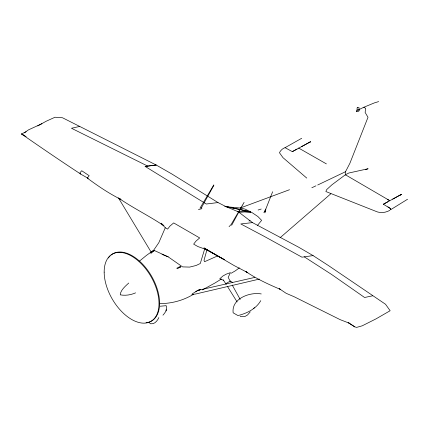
<?xml version="1.0" encoding="UTF-8"?>
<svg xmlns="http://www.w3.org/2000/svg" width="429" height="429" viewBox="0 0 429 429"><rect width="100%" height="100%" fill="white"/><g stroke="black" fill="none" stroke-linecap="round" stroke-linejoin="round"><path stroke-width="0.64" d="M201.367 207.818L213.873 185.328M231.644 225.295L244.085 202.359L231.161 224.464L229.054 226.684M162.956 315.181C165.063 312.779 167.294 309.91 166.484 306.51L166.125 306.027M207.051 249.474L204 260.323L204.595 261.706L217.642 255.904M264.908 212.859L265.808 209.717L265.042 211.872M204.595 249.201L200.289 263.503L196.16 265.471L189.639 267.095L182.577 266.886L168.222 256.869L153.679 250.204L146.38 255.453L139.162 261.358M356.992 109.674L356.633 111.401L358.547 111.267L359.266 110.714L358.848 109.159M265.015 211.089L272.63 191.752M163.862 225.67L161.041 223.155L165.288 227.745L158.827 242.669L153.679 250.204L154.429 250.911M345.506 175L345.506 171.718L349.871 163.326L368.002 117.278L365.127 112.441L365.669 108.328L363.813 107.255L359.207 109.502M158.827 317.562C157.47 320.817 154.617 324.367 150.686 323.782L148.713 322.297M263.894 212.618L265.744 209.127M250.252 311.829L247.56 314.972L244.803 316.559L241.098 316.629L240.138 316.146M213.814 184.878L199.989 208.194M260.778 300.638C256.167 308.816 246.772 313.449 237.923 315.562L233.14 312.795C231.306 298.616 249.817 291.817 261.261 293.935M163.878 225.772C149.405 215.996 133.478 208.29 119.037 198.348L120.892 199.421C109.004 193.517 97.957 186.03 87.328 178.11L89.178 175.724L81.703 170.715L79.848 172.962L80.743 174.099L87.564 178.04M257.48 225.418L261.62 220.356L257.909 216.554L252.172 212.682L244.627 211.926L239.055 212.35M253.598 308.58L254.386 307.652M356.392 111.47L357.11 110.687M151.464 252.654L153.502 251.34M330.866 193.747L280.078 237.741M128.748 283.033C125.499 286.03 120.388 290.277 120.259 294.841C125.332 295.844 130.829 294.954 135.596 292.862M365.642 169.6L368.12 168.747L348.916 172.994L345.383 174.759L331.923 184.808L326.598 189.682L325.879 191.548L375.3 211.1C380.185 213.454 385.263 212.827 389.902 210.339M239.328 267.852L235.349 270.822L231.226 273.209M192.187 293.881L198.316 290.133L200.531 289.409L199.378 290.074M24.26 132.856L28.448 129.885L41.913 123.702M400.295 195.12L401.388 194.38L383.376 204.225L390.739 208.751L390.739 209.647L407.55 199.249M309.4 142.508L310.499 141.768L292.31 151.646L285.071 147.673C282.62 148.439 280.587 150.466 279.451 152.719L282.979 157.657L306.751 178.078M180.604 266.918L177.295 268.742M179.29 266.918L176.7 268.275M221.418 278.989L214.827 283.086L202.354 289.897M152.247 251.93L153.26 251.34M179.649 267.476L180.786 266.817M195.742 291.618L198.316 290.133M232.561 282.411L230.266 281.086L226.319 283.365L226.319 283.987M285.071 147.673L301.705 138.277M383.376 204.225L388.025 201.684M392.674 199.142L401.388 194.38M345.506 171.718L317.707 185.001M292.31 151.646L297.007 149.099M301.7 146.546L310.499 141.768M193.35 294.385C183.156 300.536 171.38 303.657 159.486 303.625M37.736 125.938L46.16 121.246L55.014 117.24L62.495 117.76L156.194 165.015L171.691 173.895L218.002 202.563L225.96 206.606L238.401 211.856L252.461 222.603L298.713 247.233L313.073 255.593L328.571 265.642L385.532 304.263L390.138 310.725L376.136 318.806L362.199 325.82L356.574 327.407L354.778 326.855L348.198 322.57L354.778 326.855M311.84 187.752L315.948 185.827M26.115 136.62L21.45 133.928L26.115 131.783M153.26 250.718L150.928 252.204L151.062 253.786M363.813 107.255L374.345 102.906L378.651 101.593M224.732 206.59L240.256 208.022L289.537 189.715M258.086 210.017L261.213 209.036M248.933 221.058L250.128 220.699M198.434 209.577L201.485 208.784M259.4 279.086L195.86 293.967L191.779 294.514M254.778 277.413L197.957 290.342L199.12 290.428M79.429 126.501L71.471 128.26L147.715 166.109L156.194 165.015L145.125 166.431L206.274 204.016L218.002 202.563M372.667 295.801L364.591 297.49L331.381 274.313L304.279 256.848M313.073 255.593L301.946 257.18L264.13 236.315L240.798 223.949L252.461 222.603M237.768 211.594L243.216 211.138L250.852 211.926L244.927 209.057L240.256 208.022M145.125 166.431L147.715 166.109M160.264 306.231L166.125 305.679M179.649 266.366L180.303 266.334M200.89 208.07L201.962 208.092M349.152 323.123L340.181 319.669L294.047 296.696L286.148 293.313L279.15 288.578L280.523 289.441C268.586 284.395 256.665 278.914 245.94 271.621L247.796 272.688L234.095 265.54L203.941 247.919L224.523 259.738L205.373 249.233L197.839 246.541L193.651 244.122L195.983 241.114L199.689 237.939L173.665 222.914L169.954 226.088L167.621 229.097L165.288 227.745M223.429 280.228L219.734 278.807L222.908 276.008L226.255 274.142L230.448 272.619L228.174 277.386L230.352 281.499M162.006 254.37L168.222 256.869M87.328 178.11L88.245 178.502M21.45 133.928C41.018 147.522 60.779 161.02 80.743 174.099M387.317 199.362L389.661 200.595L345.383 174.759M298.595 148.021L326.383 163.889M21.927 134.132L23.305 134.996M387.923 206.848L390.68 208.714L390.68 209.615M223.268 279.874L226.078 284.277M227.483 286.481L237.119 301.93M240.192 299.41L232.218 285.022M118.399 197.828L151.185 252.161M230.266 281.086L230.266 281.708M166.125 309.706L166.125 310.928M108.355 257.995A38.776 22.388 60 0 1 110.092 255.909M111.079 255.019A38.776 22.388 60 0 1 153.083 278.963A38.776 22.388 60 0 1 146.058 322.731M357.352 107.604L357.051 108.054L357.293 110.124L358.848 110.124L359.148 108.017L358.848 107.566L357.352 107.604M239.72 209.368L225.96 206.606L250.852 211.926L239.72 209.368M104.167 272.136A38.776 22.388 60 0 0 145.447 323.08A38.776 22.388 60 0 0 145.136 268.066A38.776 22.388 60 0 0 104.167 272.136"/></g></svg>
